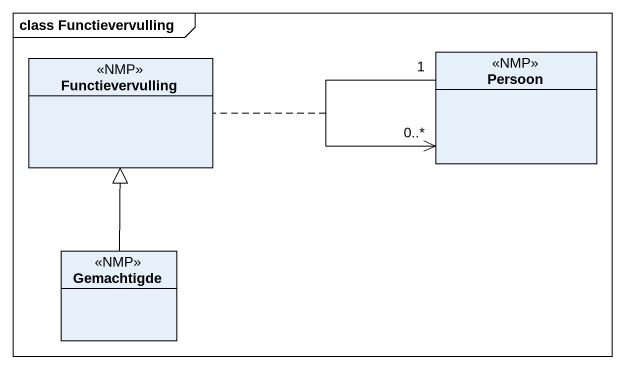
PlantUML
@startuml
mainframe class Functievervulling
hide circle
hide empty members
class Functievervulling <<NMP>>
class Persoon <<NMP>>
class Gemachtigde <<NMP>>
Persoon "1" --> "0..*" Persoon
(Persoon, Persoon) .. Functievervulling
Gemachtigde -up-|> Functievervulling
@enduml
